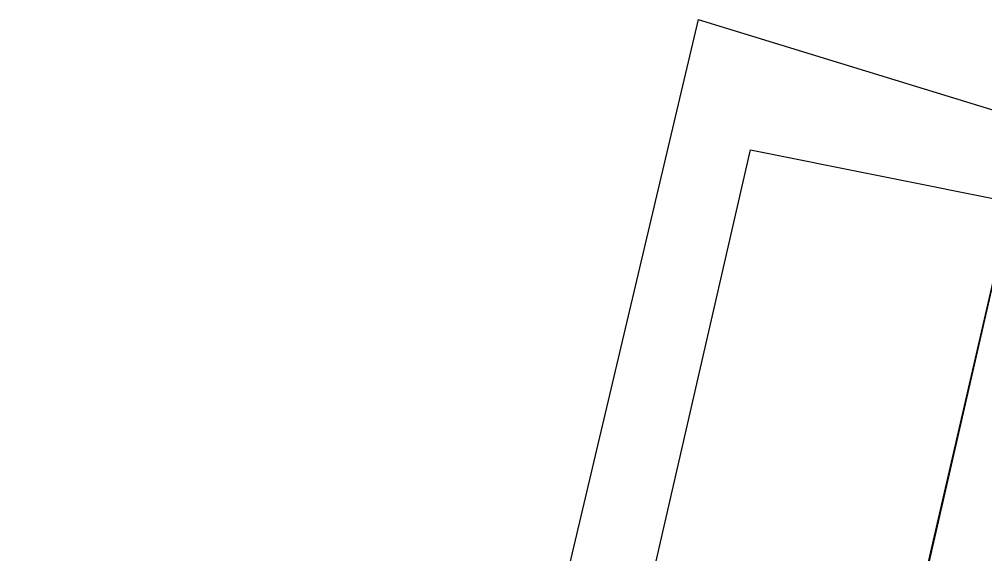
# Model space of a CAD drawing. Header units: feet. Extents: x -84 to 198, y -22 to 181.
# Drawn here: x 122.7733 to 123.2669, y 144.2378 to 144.5111 of the extents above; entities that cross this region are included whole.
import ezdxf

# ---------------------------------------------------------------- set-up
doc = ezdxf.new("R2010")
doc.units = ezdxf.units.FT
doc.layers.add('A-LINEA', color=7, linetype='CONTINUOUS')
doc.layers.add('A-MURO-CONCRETO', color=8, linetype='CONTINUOUS')

msp = doc.modelspace()

# ---------------------------------------------------------------- linework, layer by layer
at = {"layer": 'A-LINEA'}
for q in [(122.7733, 143.0444), (123.2933, 144.4578)]:
    msp.add_line((123.12, 144.5111), q, dxfattribs=at)
for points in [[(122.8133, 142.9911), (123.1467, 144.4444), (123.28, 144.4178)], [(125.8267, 142.0978), (126.2, 143.7244), (123.28, 144.4178), (122.9067, 142.7911), (125.8267, 142.0978)]]:
    msp.add_lwpolyline(points, dxfattribs=at)
at = {"layer": 'A-MURO-CONCRETO'}
msp.add_lwpolyline([(123.28, 144.4178), (126.2, 143.7244), (123.12, 143.7244), (123.28, 144.4178), (123.28, 144.4178)], dxfattribs=at)

doc.saveas('drawing.dxf')
